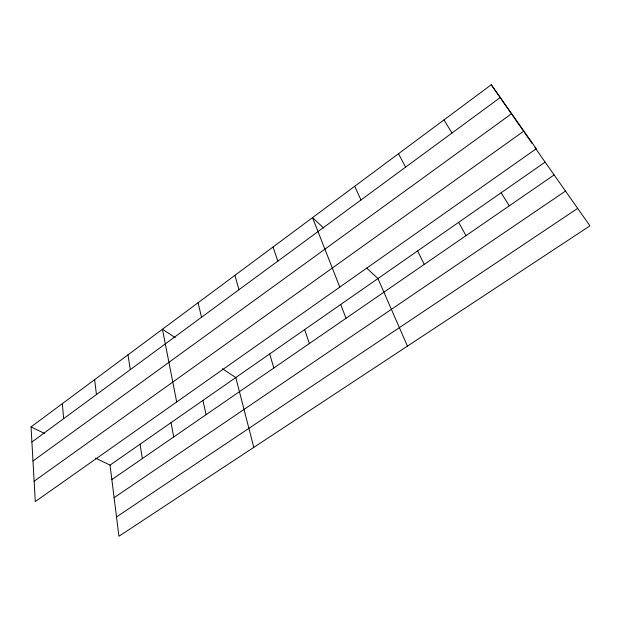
<?xml version="1.0" encoding="UTF-8"?>
<svg xmlns="http://www.w3.org/2000/svg" width="621" height="621" viewBox="0 0 621 621"><rect width="100%" height="100%" fill="white"/><g stroke="black" fill="none" stroke-linecap="round" stroke-linejoin="round"><path stroke-width="0.93" d="M31.05 426.914L491.25 84.751L536.296 148.714L35.288 501.558L31.05 426.914L44.774 433.551M31.904 442.02L500.247 97.528M32.983 460.984L511.626 113.682M34.132 481.213L523.868 131.07M110.033 465.129L545.122 162.128L589.95 225.85L118.937 536.249L110.033 465.129L95.541 458.119M111.842 479.583L554.134 174.943M114.109 497.677L565.483 191.082M116.523 516.928L577.654 208.377M175.231 337.645L162.446 329.223L176.69 401.973M222.38 368.711L235.794 377.545L253.787 447.384M323.619 227.969L312.526 217.637L339.796 287.104M366.716 268.117L377.933 278.557L407.454 346.114M491.25 84.751L523.472 131.039M524.582 132.63L528.455 138.196M528.991 138.972L532.22 143.598M534.906 147.464L545.122 162.128M501.108 192.782L509.282 205.83M443.968 119.907L451.995 133.026M458.624 222.365L466.014 235.631M398.488 153.721L405.598 167.15M417.591 250.938L424.244 264.406M354.707 186.277L360.972 199.978M340.688 304.492L346.021 318.286M304.624 329.611L309.359 343.537M273.038 246.995L277.797 261.154M269.677 353.947L273.845 367.989M234.909 275.344L239 289.697M198.068 302.738L201.522 317.261M202.935 400.429L206.079 414.673M171.047 422.637L173.725 436.959M127.988 354.839L130.309 369.642M140.098 444.194L142.325 458.585M94.633 379.641L96.441 394.552M62.341 403.65L63.652 418.67"/></g></svg>
